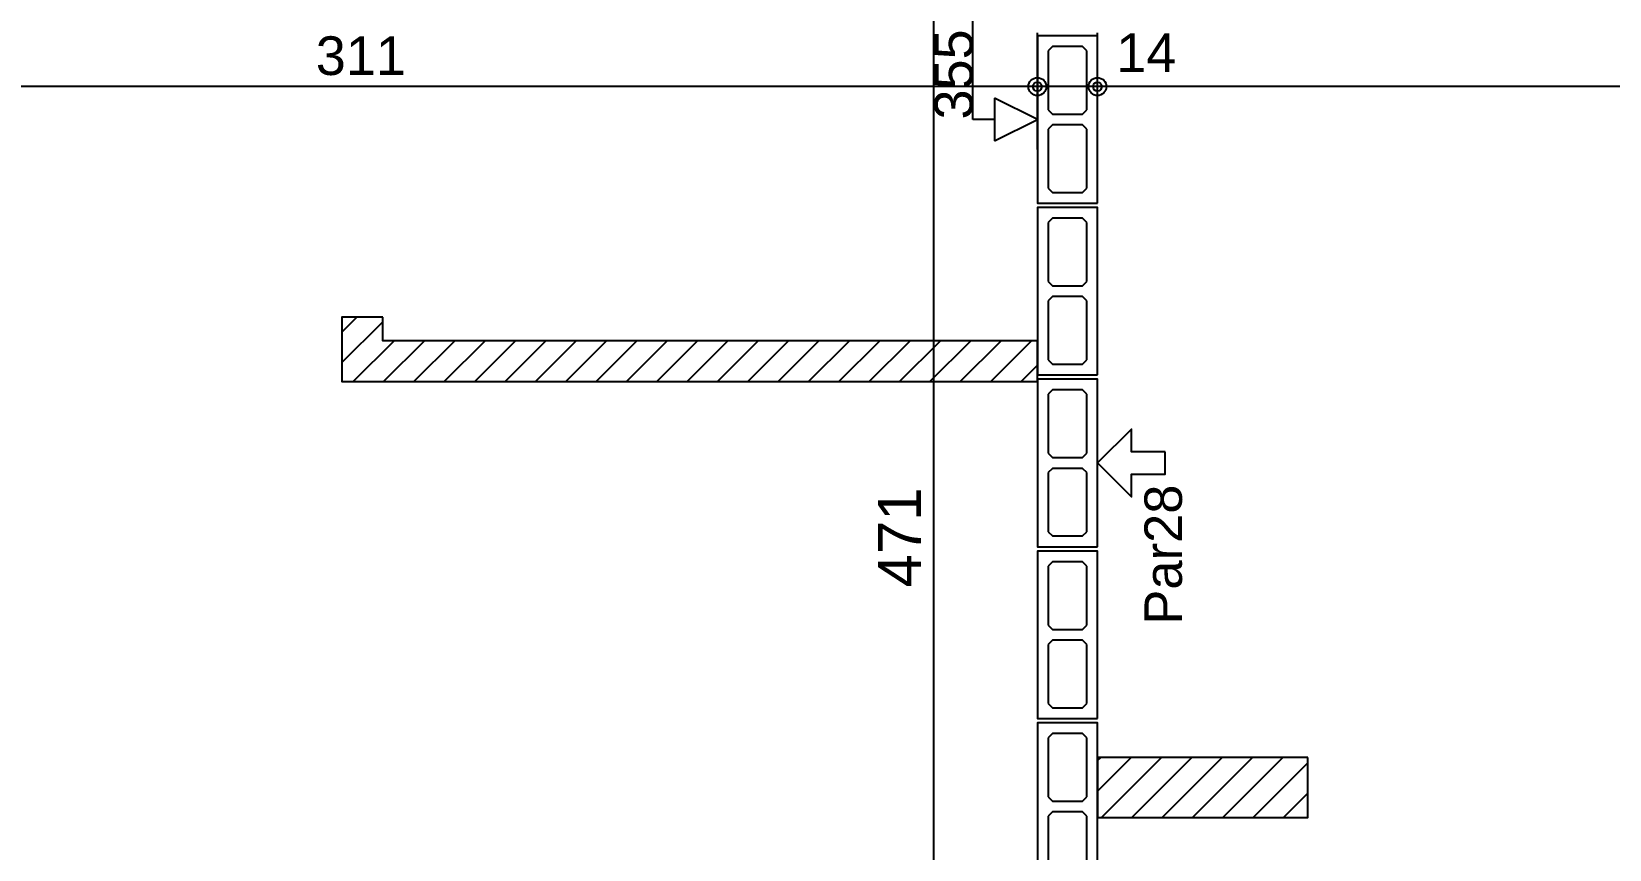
# Model space of a CAD drawing. Extents: x 0 to 119, y 0 to 84.
# Drawn here: x 31.75 to 39.1, y 45.92 to 49.73 of the extents above; entities that cross this region are included whole.
import ezdxf

# ---------------------------------------------------------------- set-up
doc = ezdxf.new("R2010")
doc.units = 0
doc.header["$MEASUREMENT"] = 0
doc.linetypes.add('ESTILO_TQS_0003', pattern=[1.5, 0.5, -0.4, 0.1, -0.5])
doc.linetypes.add('ESTILO_TQS_0005', pattern=[0.4, 0.3, -0.1])
for name, color, linetype in [('18', 6, 'CONTINUOUS'), ('27', 250, 'CONTINUOUS'), ('29', 9, 'CONTINUOUS'), ('3', 7, 'CONTINUOUS'), ('35', 255, 'CONTINUOUS')]:
    doc.layers.add(name, color=color, linetype=linetype)
doc.styles.add('TQS_ARIAL', font='arial.ttf')

msp = doc.modelspace()

# ---------------------------------------------------------------- linework, layer by layer
at = {"layer": '18', "color": 6, "linetype": 'Continuous'}
for p, q in [((36.13366, 49.31668), (36.13366, 50.21668)), ((36.43366, 49.31668), (36.23366, 49.41668)), ((36.23366, 49.41668), (36.23366, 49.21668)), ((36.23366, 49.31668), (36.13366, 49.31668)), ((36.23366, 49.21668), (36.43366, 49.31668))]:
    msp.add_line(p, q, dxfattribs=at)
at = {"layer": '27', "color": 250, "linetype": 'ESTILO_TQS_0005'}
for points in [[(36.64366, 49.34168), (36.66366, 49.36168), (36.66366, 49.63668), (36.64366, 49.65668), (36.50366, 49.65668), (36.48366, 49.63668), (36.48366, 49.36168), (36.50366, 49.34168), (36.64366, 49.34168)], [(36.64366, 48.97668), (36.66366, 48.99668), (36.66366, 49.27168), (36.64366, 49.29168), (36.50366, 49.29168), (36.48366, 49.27168), (36.48366, 48.99668), (36.50366, 48.97668), (36.64366, 48.97668)], [(36.64366, 48.54168), (36.66366, 48.56168), (36.66366, 48.83668), (36.64366, 48.85668), (36.50366, 48.85668), (36.48366, 48.83668), (36.48366, 48.56168), (36.50366, 48.54168), (36.64366, 48.54168)], [(36.64366, 48.17668), (36.66366, 48.19668), (36.66366, 48.47168), (36.64366, 48.49168), (36.50366, 48.49168), (36.48366, 48.47168), (36.48366, 48.19668), (36.50366, 48.17668), (36.64366, 48.17668)], [(36.64366, 47.74168), (36.66366, 47.76168), (36.66366, 48.03668), (36.64366, 48.05668), (36.50366, 48.05668), (36.48366, 48.03668), (36.48366, 47.76168), (36.50366, 47.74168), (36.64366, 47.74168)], [(36.64366, 47.37668), (36.66366, 47.39668), (36.66366, 47.67168), (36.64366, 47.69168), (36.50366, 47.69168), (36.48366, 47.67168), (36.48366, 47.39668), (36.50366, 47.37668), (36.64366, 47.37668)], [(36.64366, 46.94168), (36.66366, 46.96168), (36.66366, 47.23668), (36.64366, 47.25668), (36.50366, 47.25668), (36.48366, 47.23668), (36.48366, 46.96168), (36.50366, 46.94168), (36.64366, 46.94168)], [(36.64366, 46.57668), (36.66366, 46.59668), (36.66366, 46.87168), (36.64366, 46.89168), (36.50366, 46.89168), (36.48366, 46.87168), (36.48366, 46.59668), (36.50366, 46.57668), (36.64366, 46.57668)], [(36.64366, 46.14168), (36.66366, 46.16168), (36.66366, 46.43668), (36.64366, 46.45668), (36.50366, 46.45668), (36.48366, 46.43668), (36.48366, 46.16168), (36.50366, 46.14168), (36.64366, 46.14168)], [(36.64366, 45.77668), (36.66366, 45.79668), (36.66366, 46.07168), (36.64366, 46.09168), (36.50366, 46.09168), (36.48366, 46.07168), (36.48366, 45.79668), (36.50366, 45.77668), (36.64366, 45.77668)]]:
    msp.add_lwpolyline(points, dxfattribs=at)
at = {"layer": '29', "color": 9, "linetype": 'Continuous'}
for p, q in [((33.193668, 48.325753), (33.263413, 48.395498)), ((33.193668, 48.184332), (33.383599, 48.374262)), ((33.246255, 48.095498), (33.436255, 48.285498)), ((33.387677, 48.095498), (33.577677, 48.285498)), ((33.529098, 48.095498), (33.719098, 48.285498)), ((33.670519, 48.095498), (33.860519, 48.285498)), ((33.811941, 48.095498), (34.001941, 48.285498)), ((33.953362, 48.095498), (34.143362, 48.285498)), ((34.094783, 48.095498), (34.284783, 48.285498)), ((34.236205, 48.095498), (34.426205, 48.285498)), ((34.377626, 48.095498), (34.567626, 48.285498)), ((34.519048, 48.095498), (34.709048, 48.285498)), ((34.660469, 48.095498), (34.850469, 48.285498)), ((34.80189, 48.095498), (34.99189, 48.285498)), ((34.943312, 48.095498), (35.133312, 48.285498)), ((35.084733, 48.095498), (35.274733, 48.285498)), ((35.226154, 48.095498), (35.416154, 48.285498)), ((35.367576, 48.095498), (35.557576, 48.285498)), ((35.508997, 48.095498), (35.698997, 48.285498)), ((35.650418, 48.095498), (35.840418, 48.285498)), ((35.79184, 48.095498), (35.98184, 48.285498)), ((35.933261, 48.095498), (36.123261, 48.285498)), ((36.074682, 48.095498), (36.264682, 48.285498)), ((36.216104, 48.095498), (36.406104, 48.285498)), ((36.357525, 48.095498), (36.43366, 48.171633)), ((36.71366, 46.188891), (36.870404, 46.345635)), ((36.71366, 46.330312), (36.728983, 46.345635)), ((36.731825, 46.065635), (37.011825, 46.345635)), ((36.873247, 46.065635), (37.153247, 46.345635)), ((37.014668, 46.065635), (37.294668, 46.345635)), ((37.15609, 46.065635), (37.43609, 46.345635)), ((37.297511, 46.065635), (37.577511, 46.345635)), ((37.438932, 46.065635), (37.69362, 46.320323)), ((37.580354, 46.065635), (37.69362, 46.178902))]:
    msp.add_line(p, q, dxfattribs=at)
for points in [[(33.383599, 48.395498), (33.193668, 48.395498), (33.193668, 48.095498), (36.43366, 48.095498), (36.43366, 48.285498), (33.383599, 48.285498), (33.383599, 48.395498)], [(37.69362, 46.345635), (36.71366, 46.345635), (36.71366, 46.065635), (37.69362, 46.065635), (37.69362, 46.345635)]]:
    msp.add_lwpolyline(points, dxfattribs=at)
at = {"layer": '3', "color": 7, "linetype": 'Continuous'}
for points in [[(36.71366, 48.92668), (36.71366, 49.70668), (36.43366, 49.70668), (36.43366, 48.92668), (36.71366, 48.92668)], [(36.71366, 48.12668), (36.71366, 48.90668), (36.43366, 48.90668), (36.43366, 48.12668), (36.71366, 48.12668)], [(36.71366, 47.32668), (36.71366, 48.10668), (36.43366, 48.10668), (36.43366, 47.32668), (36.71366, 47.32668)], [(37.029607, 47.769338), (36.871634, 47.769338), (36.871634, 47.874654), (36.71366, 47.71668), (36.871634, 47.558706), (36.871634, 47.664022), (37.029607, 47.664022), (37.029607, 47.769338)], [(36.71366, 46.52668), (36.71366, 47.30668), (36.43366, 47.30668), (36.43366, 46.52668), (36.71366, 46.52668)], [(36.71366, 45.72668), (36.71366, 46.50668), (36.43366, 46.50668), (36.43366, 45.72668), (36.71366, 45.72668)]]:
    msp.add_lwpolyline(points, dxfattribs=at)
at = {"layer": '35', "color": 255, "linetype": 'Continuous'}
for p, q in [((35.95172, 42.45668), (35.95172, 52.37668)), ((36.43366, 49.17668), (36.43366, 49.719871)), ((36.43366, 49.17668), (36.43366, 49.719871)), ((36.71366, 49.15668), (36.71366, 49.719871)), ((36.71366, 49.15668), (36.71366, 49.719871)), ((36.43366, 49.469871), (30.21366, 49.469871)), ((36.71366, 49.469871), (36.43366, 49.469871)), ((44.343704, 49.469871), (36.71366, 49.469871)), ((36.43366, 48.92668), (36.43366, 48.92668)), ((36.43366, 48.92668), (36.43366, 48.92668)), ((36.71366, 48.90668), (36.71366, 48.90668)), ((36.71366, 48.90668), (36.71366, 48.90668))]:
    msp.add_line(p, q, dxfattribs=at)
for centre, radius in [((36.43366, 49.469871), 0.041625), ((36.43366, 49.469871), 0.041625), ((36.43366, 49.469871), 0.02075), ((36.43366, 49.469871), 0.02075), ((36.71366, 49.469871), 0.041625), ((36.71366, 49.469871), 0.041625), ((36.71366, 49.469871), 0.02075), ((36.71366, 49.469871), 0.02075)]:
    msp.add_circle(centre, radius, dxfattribs=at)

# ---------------------------------------------------------------- texts
at = {"layer": '18', "color": 6, "linetype": 'ESTILO_TQS_0003', "style": 'TQS_ARIAL'}
msp.add_text('355', height=0.18, rotation=90, dxfattribs=at).set_placement((36.13366, 49.31668))
at = {"layer": '3', "color": 7, "linetype": 'Continuous', "style": 'TQS_ARIAL'}
msp.add_text('Par28', height=0.175, rotation=90, dxfattribs=at).set_placement((37.10741, 46.963818))
at = {"layer": '35', "color": 255, "linetype": 'Continuous', "style": 'TQS_ARIAL'}
for s, p in [('311', (33.07166, 49.523871)), ('14', (36.801247, 49.53752))]:
    msp.add_text(s, height=0.18, dxfattribs=at).set_placement(p)
msp.add_text('471', height=0.2, rotation=90, dxfattribs=at).set_placement((35.89172, 47.13668))

doc.saveas('drawing.dxf')
